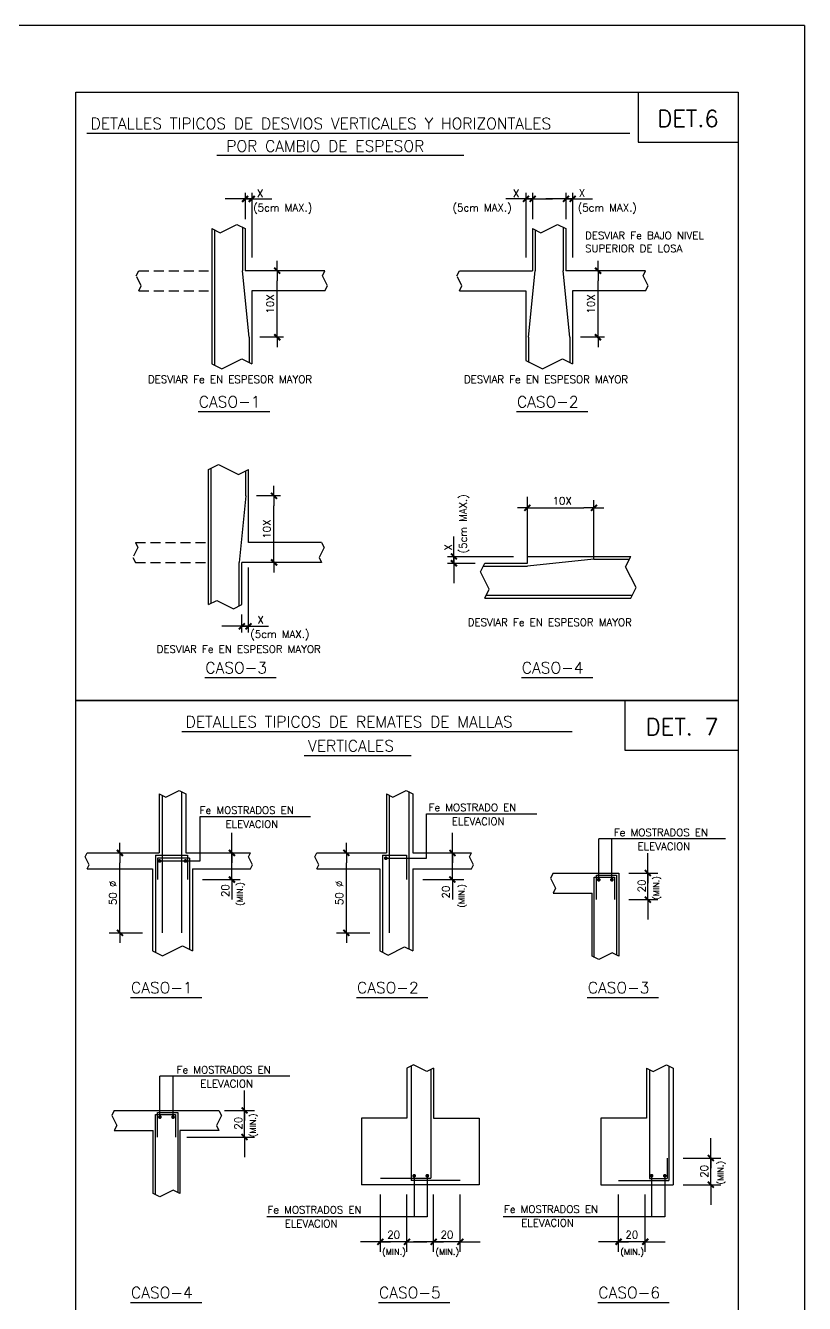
# Model space of a CAD drawing. Extents: x -5074 to 9257, y 66 to 14849.
# Drawn here: x 4518 to 5687, y 2204 to 4123 of the extents above; entities that cross this region are included whole.
import ezdxf
from ezdxf.enums import TextEntityAlignment as Align

# ---------------------------------------------------------------- set-up
doc = ezdxf.new("R2010")
doc.units = 0
doc.header["$LTSCALE"] = 30
doc.header["$MEASUREMENT"] = 0
doc.linetypes.add('DASHED', pattern=[0.75, 0.5, -0.25])
doc.layers.get('0').update_dxf_attribs({"linetype": 'CONTINUOUS'})
for name, color, linetype in [('RLA-CONTORNOS', 3, 'CONTINUOUS'), ('RLA-CORTES', 5, 'CONTINUOUS'), ('RLA-FORMATO', 7, 'CONTINUOUS'), ('RLA-TEXTOS1', 9, 'CONTINUOUS')]:
    doc.layers.add(name, color=color, linetype=linetype)
doc.styles.add('ROMAND', font='romand', dxfattribs={"height": 31.5})
doc.styles.add('ROMANS', font='romans.shx', dxfattribs={"height": 11.25})
doc.dimstyles.new('ING20', dxfattribs={"dimscale": 50, "dimtxt": 0.27, "dimasz": 0.3, "dimexe": 0.3, "dimexo": 1, "dimgap": 0.1, "dimtad": 1, "dimlfac": 0.4, "dimzin": 12, "dimdsep": 46, "dimtxsty": 'ROMANS', "dimblk1": 'TICK1', "dimblk2": 'TICK1', "dimsah": 1, "dimcen": 0.09, "dimse1": 1, "dimse2": 1, "dimclrd": 2, "dimclre": 1, "dimclrt": 3, "dimadec": 0, "dimazin": 0, "dimtfac": 1, "dimtix": 1, "dimtmove": 2, "dimatfit": 3, "dimldrblk": 'TICK1', "dimfxl": 1, "dimtolj": 1, "dimtzin": 12, "dimarcsym": 0})
doc.dimstyles.new('ING25', dxfattribs={"dimscale": 50, "dimtxt": 0.27, "dimasz": 0.3, "dimexe": 0.3, "dimexo": 1, "dimgap": 0.1, "dimtad": 1, "dimdec": 1, "dimlfac": 0.5, "dimzin": 12, "dimdsep": 46, "dimtxsty": 'ROMANS', "dimblk1": 'TICK1', "dimblk2": 'TICK1', "dimsah": 1, "dimcen": 0.09, "dimse1": 1, "dimse2": 1, "dimclrd": 2, "dimclre": 1, "dimclrt": 3, "dimadec": 0, "dimazin": 0, "dimtfac": 1, "dimtdec": 1, "dimtix": 1, "dimtmove": 2, "dimatfit": 3, "dimldrblk": 'TICK1', "dimfxl": 1, "dimtolj": 1, "dimtzin": 12, "dimarcsym": 0})

# ---------------------------------------------------------------- blocks, each defined once
blk = doc.blocks.new('TICK1')
at = {"color": 2}
for points in [[(0, 0), (-1, 0)], [(0, 0), (1, 0)]]:
    blk.add_lwpolyline(points, dxfattribs=at)
at = {"color": 2, "const_width": 0.2}
blk.add_lwpolyline([(-0.3, -0.3), (0.3, 0.3)], dxfattribs=at)
blk = doc.blocks.new('*D54')
at = {"layer": 'RLA-CORTES', "color": 2, "lineweight": -2, "transparency": 16777216}
for p, q in [((5160.7, 3340.8), (5160.7, 3355.8)), ((5160.7, 3315.4), (5160.7, 3325.8)), ((5160.7, 3300.4), (5160.7, 3285.4))]:
    blk.add_line(p, q, dxfattribs=at)
at = {"layer": 'RLA-CORTES', "color": 2, "lineweight": -2, "transparency": 16777216, "xscale": 15, "yscale": 15, "zscale": 15}
for p, rotation in [((5160.7, 3325.8), 270), ((5160.7, 3315.4), 90)]:
    blk.add_blockref('TICK1', p, dxfattribs=dict(at, rotation=rotation))
at = {"layer": 'RLA-CORTES', "color": 3, "transparency": 16777216, "insert": (5152, 3339.3), "char_height": 11.25, "attachment_point": 5, "rotation": 90, "style": 'ROMANS'}
blk.add_mtext('\\A1;X', dxfattribs=at)
blk = doc.blocks.new('*D55')
at = {"layer": 'RLA-CORTES', "color": 2, "lineweight": -2, "transparency": 16777216}
blk.add_line((5285.9, 3398.7), (5355.9, 3398.7), dxfattribs=at)
at = {"layer": 'RLA-CORTES', "color": 2, "lineweight": -2, "transparency": 16777216, "xscale": 15, "yscale": 15, "zscale": 15, "rotation": 180}
blk.add_blockref('TICK1', (5270.9, 3398.7), dxfattribs=at)
at = {"layer": 'RLA-CORTES', "color": 2, "lineweight": -2, "transparency": 16777216, "xscale": 15, "yscale": 15, "zscale": 15}
blk.add_blockref('TICK1', (5370.9, 3398.7), dxfattribs=at)
at = {"layer": 'RLA-CORTES', "color": 3, "transparency": 16777216, "insert": (5323.2, 3409.3), "char_height": 11.25, "attachment_point": 5, "style": 'ROMANS'}
blk.add_mtext('\\A1;10X', dxfattribs=at)
blk = doc.blocks.new('*D56')
at = {"layer": 'RLA-CORTES', "color": 2, "lineweight": -2, "transparency": 16777216}
blk.add_line((4895.4, 3669.9), (4895.4, 3739.9), dxfattribs=at)
at = {"layer": 'RLA-CORTES', "color": 2, "lineweight": -2, "transparency": 16777216, "xscale": 15, "yscale": 15, "zscale": 15}
for p, rotation in [((4895.4, 3754.9), 90), ((4895.4, 3654.9), 270)]:
    blk.add_blockref('TICK1', p, dxfattribs=dict(at, rotation=rotation))
at = {"layer": 'RLA-CORTES', "color": 3, "transparency": 16777216, "insert": (4884.8, 3704.9), "char_height": 11.25, "attachment_point": 5, "rotation": 90, "style": 'ROMANS'}
blk.add_mtext('\\A1;10X', dxfattribs=at)
blk = doc.blocks.new('*D57')
at = {"layer": 'RLA-CORTES', "color": 2, "lineweight": -2, "transparency": 16777216}
for p, q in [((4832.2, 3862.8), (4817.2, 3862.8)), ((4847.2, 3862.8), (4857.2, 3862.8)), ((4872.2, 3862.8), (4887.2, 3862.8))]:
    blk.add_line(p, q, dxfattribs=at)
at = {"layer": 'RLA-CORTES', "color": 2, "lineweight": -2, "transparency": 16777216, "xscale": 15, "yscale": 15, "zscale": 15}
blk.add_blockref('TICK1', (4847.2, 3862.8), dxfattribs=at)
at = {"layer": 'RLA-CORTES', "color": 2, "lineweight": -2, "transparency": 16777216, "xscale": 15, "yscale": 15, "zscale": 15, "rotation": 180}
blk.add_blockref('TICK1', (4857.2, 3862.8), dxfattribs=at)
at = {"layer": 'RLA-CORTES', "color": 3, "transparency": 16777216, "insert": (4869.8, 3871.2), "char_height": 11.25, "attachment_point": 5, "style": 'ROMANS'}
blk.add_mtext('\\A1;X', dxfattribs=at)
blk = doc.blocks.new('*D58')
at = {"layer": 'RLA-CORTES', "color": 2, "lineweight": -2, "transparency": 16777216}
for p, q in [((5313.8, 3862.8), (5298.8, 3862.8)), ((5328.8, 3862.8), (5338.8, 3862.8)), ((5353.8, 3862.8), (5368.8, 3862.8))]:
    blk.add_line(p, q, dxfattribs=at)
at = {"layer": 'RLA-CORTES', "color": 2, "lineweight": -2, "transparency": 16777216, "xscale": 15, "yscale": 15, "zscale": 15}
blk.add_blockref('TICK1', (5328.8, 3862.8), dxfattribs=at)
at = {"layer": 'RLA-CORTES', "color": 2, "lineweight": -2, "transparency": 16777216, "xscale": 15, "yscale": 15, "zscale": 15, "rotation": 180}
blk.add_blockref('TICK1', (5338.8, 3862.8), dxfattribs=at)
at = {"layer": 'RLA-CORTES', "color": 3, "transparency": 16777216, "insert": (5353, 3871.5), "char_height": 11.25, "attachment_point": 5, "style": 'ROMANS'}
blk.add_mtext('\\A1;X', dxfattribs=at)
blk = doc.blocks.new('*D59')
at = {"layer": 'RLA-CORTES', "color": 2, "lineweight": -2, "transparency": 16777216}
blk.add_line((5377, 3669.9), (5377, 3739.9), dxfattribs=at)
at = {"layer": 'RLA-CORTES', "color": 2, "lineweight": -2, "transparency": 16777216, "xscale": 15, "yscale": 15, "zscale": 15}
for p, rotation in [((5377, 3754.9), 90), ((5377, 3654.9), 270)]:
    blk.add_blockref('TICK1', p, dxfattribs=dict(at, rotation=rotation))
at = {"layer": 'RLA-CORTES', "color": 3, "transparency": 16777216, "insert": (5366.4, 3704.9), "char_height": 11.25, "attachment_point": 5, "rotation": 90, "style": 'ROMANS'}
blk.add_mtext('\\A1;10X', dxfattribs=at)
blk = doc.blocks.new('*D60')
at = {"layer": 'RLA-CORTES', "color": 2, "lineweight": -2, "transparency": 16777216}
for p, q in [((5253.8, 3862.8), (5238.8, 3862.8)), ((5278.8, 3862.8), (5268.8, 3862.8)), ((5293.8, 3862.8), (5308.8, 3862.8))]:
    blk.add_line(p, q, dxfattribs=at)
at = {"layer": 'RLA-CORTES', "color": 2, "lineweight": -2, "transparency": 16777216, "xscale": 15, "yscale": 15, "zscale": 15}
blk.add_blockref('TICK1', (5268.8, 3862.8), dxfattribs=at)
at = {"layer": 'RLA-CORTES', "color": 2, "lineweight": -2, "transparency": 16777216, "xscale": 15, "yscale": 15, "zscale": 15, "rotation": 180}
blk.add_blockref('TICK1', (5278.8, 3862.8), dxfattribs=at)
at = {"layer": 'RLA-CORTES', "color": 3, "transparency": 16777216, "insert": (5254.1, 3871.2), "char_height": 11.25, "attachment_point": 5, "style": 'ROMANS'}
blk.add_mtext('\\A1;X', dxfattribs=at)
blk = doc.blocks.new('*D52')
at = {"layer": 'RLA-CORTES', "color": 2, "lineweight": -2, "transparency": 16777216}
for p, q in [((4827.3, 3220.8), (4812.3, 3220.8)), ((4842.3, 3220.8), (4852.3, 3220.8)), ((4867.3, 3220.8), (4882.3, 3220.8))]:
    blk.add_line(p, q, dxfattribs=at)
at = {"layer": 'RLA-CORTES', "color": 2, "lineweight": -2, "transparency": 16777216, "xscale": 15, "yscale": 15, "zscale": 15}
blk.add_blockref('TICK1', (4842.3, 3220.8), dxfattribs=at)
at = {"layer": 'RLA-CORTES', "color": 2, "lineweight": -2, "transparency": 16777216, "xscale": 15, "yscale": 15, "zscale": 15, "rotation": 180}
blk.add_blockref('TICK1', (4852.3, 3220.8), dxfattribs=at)
at = {"layer": 'RLA-CORTES', "color": 3, "transparency": 16777216, "insert": (4870.5, 3230.5), "char_height": 11.25, "attachment_point": 5, "style": 'ROMANS'}
blk.add_mtext('\\A1;X', dxfattribs=at)
blk = doc.blocks.new('*D53')
at = {"layer": 'RLA-CORTES', "color": 2, "lineweight": -2, "transparency": 16777216}
blk.add_line((4890.5, 3331.8), (4890.5, 3401.8), dxfattribs=at)
at = {"layer": 'RLA-CORTES', "color": 2, "lineweight": -2, "transparency": 16777216, "xscale": 15, "yscale": 15, "zscale": 15}
for p, rotation in [((4890.5, 3416.8), 90), ((4890.5, 3316.8), 270)]:
    blk.add_blockref('TICK1', p, dxfattribs=dict(at, rotation=rotation))
at = {"layer": 'RLA-CORTES', "color": 3, "transparency": 16777216, "insert": (4879.9, 3366.8), "char_height": 11.25, "attachment_point": 5, "rotation": 90, "style": 'ROMANS'}
blk.add_mtext('\\A1;10X', dxfattribs=at)
blk = doc.blocks.new('*D66')
at = {"layer": 'RLA-CORTES', "color": 2, "lineweight": -2, "transparency": 16777216}
blk.add_line((4659.2, 2775.4), (4659.2, 2865.4), dxfattribs=at)
at = {"layer": 'RLA-CORTES', "color": 2, "lineweight": -2, "transparency": 16777216, "xscale": 15, "yscale": 15, "zscale": 15}
for p, rotation in [((4659.2, 2880.4), 90), ((4659.2, 2760.4), 270)]:
    blk.add_blockref('TICK1', p, dxfattribs=dict(at, rotation=rotation))
at = {"layer": 'RLA-CORTES', "color": 3, "transparency": 16777216, "insert": (4648.6, 2820.4), "char_height": 11.25, "attachment_point": 5, "rotation": 90, "style": 'ROMANS'}
blk.add_mtext('\\A1;50 %%C', dxfattribs=at)
blk = doc.blocks.new('*D67')
at = {"layer": 'RLA-CORTES', "color": 2, "lineweight": -2, "transparency": 16777216}
blk.add_line((4999.2, 2775.4), (4999.2, 2865.4), dxfattribs=at)
at = {"layer": 'RLA-CORTES', "color": 2, "lineweight": -2, "transparency": 16777216, "xscale": 15, "yscale": 15, "zscale": 15}
for p, rotation in [((4999.2, 2880.4), 90), ((4999.2, 2760.4), 270)]:
    blk.add_blockref('TICK1', p, dxfattribs=dict(at, rotation=rotation))
at = {"layer": 'RLA-CORTES', "color": 3, "transparency": 16777216, "insert": (4988.6, 2820.4), "char_height": 11.25, "attachment_point": 5, "rotation": 90, "style": 'ROMANS'}
blk.add_mtext('\\A1;50 %%C', dxfattribs=at)
blk = doc.blocks.new('*D68')
at = {"layer": 'RLA-CORTES', "color": 2, "lineweight": -2, "transparency": 16777216}
for p, q in [((5158.4, 2895.4), (5158.4, 2910.4)), ((5158.4, 2840.4), (5158.4, 2880.4)), ((5158.4, 2825.4), (5158.4, 2810.4))]:
    blk.add_line(p, q, dxfattribs=at)
at = {"layer": 'RLA-CORTES', "color": 2, "lineweight": -2, "transparency": 16777216, "xscale": 15, "yscale": 15, "zscale": 15}
for p, rotation in [((5158.4, 2880.4), 270), ((5158.4, 2840.4), 90)]:
    blk.add_blockref('TICK1', p, dxfattribs=dict(at, rotation=rotation))
at = {"layer": 'RLA-CORTES', "color": 3, "transparency": 16777216, "insert": (5148.5, 2821.6), "char_height": 11.25, "attachment_point": 5, "rotation": 90, "style": 'ROMANS'}
blk.add_mtext('\\A1;20', dxfattribs=at)
blk = doc.blocks.new('*D69')
at = {"layer": 'RLA-CORTES', "color": 2, "lineweight": -2, "transparency": 16777216}
for p, q in [((4827.3, 2895.4), (4827.3, 2910.4)), ((4827.3, 2840.4), (4827.3, 2880.4)), ((4827.3, 2825.4), (4827.3, 2810.4))]:
    blk.add_line(p, q, dxfattribs=at)
at = {"layer": 'RLA-CORTES', "color": 2, "lineweight": -2, "transparency": 16777216, "xscale": 15, "yscale": 15, "zscale": 15}
for p, rotation in [((4827.3, 2880.4), 270), ((4827.3, 2840.4), 90)]:
    blk.add_blockref('TICK1', p, dxfattribs=dict(at, rotation=rotation))
at = {"layer": 'RLA-CORTES', "color": 3, "transparency": 16777216, "insert": (4817.4, 2823.8), "char_height": 11.25, "attachment_point": 5, "rotation": 90, "style": 'ROMANS'}
blk.add_mtext('\\A1;20', dxfattribs=at)
blk = doc.blocks.new('*D70')
at = {"layer": 'RLA-CORTES', "color": 2, "lineweight": -2, "transparency": 16777216}
for p, q in [((5546.5, 2437.1), (5546.5, 2452.1)), ((5546.5, 2382.1), (5546.5, 2422.1)), ((5546.5, 2367.1), (5546.5, 2352.1))]:
    blk.add_line(p, q, dxfattribs=at)
at = {"layer": 'RLA-CORTES', "color": 2, "lineweight": -2, "transparency": 16777216, "xscale": 15, "yscale": 15, "zscale": 15}
for p, rotation in [((5546.5, 2422.1), 270), ((5546.5, 2382.1), 90)]:
    blk.add_blockref('TICK1', p, dxfattribs=dict(at, rotation=rotation))
at = {"layer": 'RLA-CORTES', "color": 3, "transparency": 16777216, "insert": (5536.5, 2402.1), "char_height": 11.25, "attachment_point": 5, "rotation": 90, "style": 'ROMANS'}
blk.add_mtext('\\A1;20', dxfattribs=at)
blk = doc.blocks.new('*D64')
at = {"layer": 'RLA-CORTES', "color": 2, "lineweight": -2, "transparency": 16777216}
for p, q in [((5115.2, 2296.3), (5100.2, 2296.3)), ((5170.2, 2296.3), (5130.2, 2296.3)), ((5185.2, 2296.3), (5200.2, 2296.3))]:
    blk.add_line(p, q, dxfattribs=at)
at = {"layer": 'RLA-CORTES', "color": 2, "lineweight": -2, "transparency": 16777216, "xscale": 15, "yscale": 15, "zscale": 15}
blk.add_blockref('TICK1', (5130.2, 2296.3), dxfattribs=at)
at = {"layer": 'RLA-CORTES', "color": 2, "lineweight": -2, "transparency": 16777216, "xscale": 15, "yscale": 15, "zscale": 15, "rotation": 180}
blk.add_blockref('TICK1', (5170.2, 2296.3), dxfattribs=at)
at = {"layer": 'RLA-CORTES', "color": 3, "transparency": 16777216, "insert": (5150.2, 2307), "char_height": 11.25, "attachment_point": 5, "style": 'ROMANS'}
blk.add_mtext('\\A1;20', dxfattribs=at)
blk = doc.blocks.new('*D65')
at = {"layer": 'RLA-CORTES', "color": 2, "lineweight": -2, "transparency": 16777216}
for p, q in [((5035.2, 2296.3), (5020.2, 2296.3)), ((5090.2, 2296.3), (5050.2, 2296.3)), ((5105.2, 2296.3), (5120.2, 2296.3))]:
    blk.add_line(p, q, dxfattribs=at)
at = {"layer": 'RLA-CORTES', "color": 2, "lineweight": -2, "transparency": 16777216, "xscale": 15, "yscale": 15, "zscale": 15}
blk.add_blockref('TICK1', (5050.2, 2296.3), dxfattribs=at)
at = {"layer": 'RLA-CORTES', "color": 2, "lineweight": -2, "transparency": 16777216, "xscale": 15, "yscale": 15, "zscale": 15, "rotation": 180}
blk.add_blockref('TICK1', (5090.2, 2296.3), dxfattribs=at)
at = {"layer": 'RLA-CORTES', "color": 3, "transparency": 16777216, "insert": (5070.2, 2307), "char_height": 11.25, "attachment_point": 5, "style": 'ROMANS'}
blk.add_mtext('\\A1;20', dxfattribs=at)
blk = doc.blocks.new('*D61')
at = {"layer": 'RLA-CORTES', "color": 2, "lineweight": -2, "transparency": 16777216}
for p, q in [((5451.9, 2865.2), (5451.9, 2880.2)), ((5451.9, 2810.2), (5451.9, 2850.2)), ((5451.9, 2795.2), (5451.9, 2780.2))]:
    blk.add_line(p, q, dxfattribs=at)
at = {"layer": 'RLA-CORTES', "color": 2, "lineweight": -2, "transparency": 16777216, "xscale": 15, "yscale": 15, "zscale": 15}
for p, rotation in [((5451.9, 2850.2), 270), ((5451.9, 2810.2), 90)]:
    blk.add_blockref('TICK1', p, dxfattribs=dict(at, rotation=rotation))
at = {"layer": 'RLA-CORTES', "color": 3, "transparency": 16777216, "insert": (5442.6, 2830.9), "char_height": 11.25, "attachment_point": 5, "rotation": 90, "style": 'ROMANS'}
blk.add_mtext('\\A1;20', dxfattribs=at)
blk = doc.blocks.new('*D62')
at = {"layer": 'RLA-CORTES', "color": 2, "lineweight": -2, "transparency": 16777216}
for p, q in [((4846.4, 2508.7), (4846.4, 2523.7)), ((4846.4, 2453.7), (4846.4, 2493.7)), ((4846.4, 2438.7), (4846.4, 2423.7))]:
    blk.add_line(p, q, dxfattribs=at)
at = {"layer": 'RLA-CORTES', "color": 2, "lineweight": -2, "transparency": 16777216, "xscale": 15, "yscale": 15, "zscale": 15}
for p, rotation in [((4846.4, 2493.7), 270), ((4846.4, 2453.7), 90)]:
    blk.add_blockref('TICK1', p, dxfattribs=dict(at, rotation=rotation))
at = {"layer": 'RLA-CORTES', "color": 3, "transparency": 16777216, "insert": (4837, 2474.4), "char_height": 11.25, "attachment_point": 5, "rotation": 90, "style": 'ROMANS'}
blk.add_mtext('\\A1;20', dxfattribs=at)
blk = doc.blocks.new('*D63')
at = {"layer": 'RLA-CORTES', "color": 2, "lineweight": -2, "transparency": 16777216}
for p, q in [((5392.8, 2296.3), (5377.8, 2296.3)), ((5447.8, 2296.3), (5407.8, 2296.3)), ((5462.8, 2296.3), (5477.8, 2296.3))]:
    blk.add_line(p, q, dxfattribs=at)
at = {"layer": 'RLA-CORTES', "color": 2, "lineweight": -2, "transparency": 16777216, "xscale": 15, "yscale": 15, "zscale": 15}
blk.add_blockref('TICK1', (5407.8, 2296.3), dxfattribs=at)
at = {"layer": 'RLA-CORTES', "color": 2, "lineweight": -2, "transparency": 16777216, "xscale": 15, "yscale": 15, "zscale": 15, "rotation": 180}
blk.add_blockref('TICK1', (5447.8, 2296.3), dxfattribs=at)
at = {"layer": 'RLA-CORTES', "color": 3, "transparency": 16777216, "insert": (5427.8, 2307), "char_height": 11.25, "attachment_point": 5, "style": 'ROMANS'}
blk.add_mtext('\\A1;20', dxfattribs=at)

msp = doc.modelspace()

# ---------------------------------------------------------------- linework, layer by layer
at = {"layer": 'RLA-CONTORNOS', "color": 2}
for points in [[(5309.547, 2850.217), (5305.797, 2842.717), (5313.297, 2827.717), (5309.547, 2820.217)], [(4650.679, 2493.712), (4646.929, 2486.212), (4654.429, 2471.212), (4650.679, 2463.712)], [(4807.736, 2493.712), (4811.486, 2486.212), (4803.986, 2471.212), (4807.736, 2463.712)]]:
    msp.add_lwpolyline(points, dxfattribs=at)
at = {"layer": 'RLA-CORTES', "color": 2}
for p, q in [((4592.888, 4023.103), (5587.446, 4023.103)), ((4592.888, 2827.488), (4592.888, 4023.103)), ((5437.446, 4023.103), (5437.446, 3948.103)), ((5587.446, 4023.103), (5587.446, 2827.488)), ((5437.446, 3948.103), (5587.446, 3948.103)), ((4809.681, 3811.967), (4834.681, 3824.467)), ((4834.681, 3824.467), (4847.181, 3818.217)), ((4843.181, 3820.217), (4843.181, 3754.873)), ((5291.255, 3811.967), (5316.255, 3824.467)), ((5316.255, 3824.467), (5328.755, 3818.217)), ((5324.755, 3820.217), (5324.755, 3754.873)), ((4797.181, 3818.217), (4809.681, 3811.967)), ((4801.181, 3816.217), (4801.181, 3613.202)), ((5278.755, 3818.217), (5291.255, 3811.967)), ((5282.755, 3816.217), (5282.755, 3754.873)), ((4853.181, 3654.873), (4843.181, 3754.873)), ((4963.169, 3747.373), (4966.919, 3754.873)), ((4970.669, 3732.373), (4963.169, 3747.373)), ((5272.755, 3654.873), (5282.755, 3754.873)), ((5334.755, 3654.873), (5324.755, 3754.873)), ((5444.743, 3747.373), (5448.493, 3754.873)), ((5452.243, 3732.373), (5444.743, 3747.373)), ((4966.919, 3724.873), (4970.669, 3732.373)), ((5448.493, 3724.873), (5452.243, 3732.373)), ((4853.181, 3654.873), (4853.181, 3617.202)), ((5272.755, 3654.873), (5272.755, 3617.202)), ((5334.755, 3654.873), (5334.755, 3617.202)), ((4797.181, 3615.202), (4812.181, 3607.702)), ((4812.181, 3607.702), (4842.181, 3622.702)), ((4842.181, 3622.702), (4857.181, 3615.202)), ((5268.755, 3620.202), (5293.755, 3607.702)), ((5293.755, 3607.702), (5323.755, 3622.702)), ((5323.755, 3622.702), (5338.755, 3615.202)), ((4792.271, 3456.495), (4807.271, 3463.995)), ((4796.271, 3255.479), (4796.271, 3458.495)), ((4807.271, 3463.995), (4837.271, 3448.995)), ((4837.271, 3448.995), (4852.271, 3456.495)), ((4848.271, 3416.824), (4848.271, 3454.495)), ((4848.271, 3416.824), (4838.271, 3316.824)), ((4962.009, 3346.824), (4965.759, 3339.324)), ((4965.759, 3339.324), (4958.259, 3324.324)), ((4958.259, 3324.324), (4962.009, 3316.824)), ((5370.888, 3321.635), (5270.921, 3311.218)), ((5370.888, 3321.635), (5424.203, 3321.635)), ((5418.474, 3310.177), (5426.286, 3325.802)), ((4838.271, 3251.479), (4838.271, 3316.824)), ((5200.662, 3302.364), (5207.172, 3315.385)), ((5213.683, 3276.323), (5200.662, 3302.364)), ((5205.089, 3311.218), (5270.921, 3311.218)), ((5434.099, 3278.927), (5418.474, 3310.177)), ((5207.172, 3263.302), (5213.683, 3276.323)), ((5209.256, 3267.468), (5428.37, 3267.468)), ((5426.286, 3263.302), (5434.099, 3278.927)), ((4792.271, 3253.479), (4804.771, 3259.729)), ((4804.771, 3259.729), (4829.771, 3247.229)), ((4829.771, 3247.229), (4842.271, 3253.479)), ((5587.446, 3109.547), (4592.888, 3109.547)), ((4592.888, 3109.547), (5587.446, 3109.547)), ((4592.888, 2162.507), (4592.888, 3109.547)), ((5417.446, 3109.547), (5417.446, 3034.547)), ((5587.446, 3109.547), (5587.446, 2162.507)), ((5417.446, 3034.547), (5587.446, 3034.547)), ((4718.029, 2969.293), (4728.028, 2964.293)), ((4722.428, 2967.093), (4722.428, 2760.381)), ((4728.028, 2964.293), (4748.028, 2974.293)), ((4748.028, 2974.293), (4758.028, 2969.293)), ((4751.628, 2972.493), (4751.628, 2760.381)), ((5059.198, 2969.293), (5069.198, 2964.293)), ((5063.598, 2967.093), (5063.598, 2760.381)), ((5069.198, 2964.293), (5089.198, 2974.293)), ((5089.198, 2974.293), (5099.198, 2969.293)), ((5092.798, 2972.493), (5092.798, 2736.341)), ((4607, 2874.38), (4609.999, 2880.38)), ((4852.433, 2874.38), (4855.433, 2880.38)), ((4951.633, 2874.38), (4954.633, 2880.38)), ((5184.001, 2874.38), (5187.001, 2880.38)), ((4612.999, 2862.38), (4607, 2874.38)), ((4609.999, 2856.38), (4612.999, 2862.38)), ((4712.429, 2877.18), (4712.429, 2730.941)), ((4712.429, 2877.18), (4760.428, 2877.18)), ((4763.628, 2872.78), (4715.629, 2872.78)), ((4715.629, 2872.78), (4715.629, 2840.381)), ((4760.428, 2877.18), (4760.428, 2840.381)), ((4763.628, 2872.78), (4763.628, 2735.341)), ((4858.433, 2862.38), (4852.433, 2874.38)), ((4855.433, 2856.38), (4858.433, 2862.38)), ((4957.633, 2862.38), (4951.633, 2874.38)), ((4954.633, 2856.38), (4957.633, 2862.38)), ((5053.598, 2877.18), (5089.598, 2877.18)), ((5053.598, 2877.18), (5053.598, 2730.941)), ((5089.598, 2877.18), (5089.598, 2840.381)), ((5190.001, 2862.38), (5184.001, 2874.38)), ((5187.001, 2856.38), (5190.001, 2862.38)), ((5371.276, 2843.817), (5401.675, 2843.817)), ((5371.276, 2723.565), (5371.276, 2843.817)), ((5374.476, 2847.017), (5404.875, 2847.017)), ((5374.476, 2810.217), (5374.476, 2847.017)), ((5401.675, 2843.817), (5401.675, 2810.217)), ((5404.875, 2847.017), (5404.875, 2726.765)), ((4708.029, 2733.141), (4723.028, 2725.641)), ((4723.028, 2725.641), (4753.028, 2740.641)), ((4753.028, 2740.641), (4768.028, 2733.141)), ((5049.198, 2733.141), (5061.698, 2726.891)), ((5061.698, 2726.891), (5086.698, 2739.391)), ((5086.698, 2739.391), (5099.198, 2733.141)), ((5398.075, 2730.165), (5378.075, 2720.165)), ((5408.075, 2725.165), (5398.075, 2730.165)), ((5378.075, 2720.165), (5368.076, 2725.165)), ((5100.214, 2562.343), (5090.214, 2557.343)), ((5096.614, 2560.543), (5096.614, 2388.533)), ((5120.214, 2552.343), (5100.214, 2562.343)), ((5130.213, 2557.343), (5120.214, 2552.343)), ((5125.814, 2555.143), (5125.814, 2391.98)), ((5449.824, 2557.343), (5459.824, 2552.343)), ((5454.224, 2555.143), (5454.224, 2391.581)), ((5459.824, 2552.343), (5479.824, 2562.343)), ((5479.824, 2562.343), (5489.824, 2557.343)), ((5483.424, 2560.543), (5483.424, 2388.533)), ((4712.408, 2487.312), (4742.808, 2487.312)), ((4712.408, 2367.059), (4712.408, 2487.312)), ((4715.608, 2490.512), (4746.008, 2490.512)), ((4715.608, 2453.712), (4715.608, 2490.512)), ((4742.808, 2487.312), (4742.808, 2453.712)), ((4746.008, 2490.512), (4746.008, 2370.259)), ((5480.848, 2422.132), (5480.848, 2391.581)), ((5050.214, 2391.98), (5125.814, 2391.98)), ((5170.213, 2388.533), (5096.614, 2388.533)), ((5407.825, 2388.533), (5483.424, 2388.533)), ((5454.224, 2391.581), (5480.848, 2391.581)), ((4719.208, 2363.659), (4709.208, 2368.659)), ((4739.208, 2373.659), (4719.208, 2363.659)), ((4749.207, 2368.659), (4739.208, 2373.659))]:
    msp.add_line(p, q, dxfattribs=at)
at = {"layer": 'RLA-CORTES', "color": 1}
for p, q in [((4847.181, 3872.046), (4847.181, 3832.11)), ((4857.181, 3872.046), (4857.181, 3774.653)), ((5268.755, 3872.046), (5268.755, 3774.653)), ((5278.755, 3872.046), (5278.755, 3832.11)), ((5328.755, 3872.046), (5328.755, 3832.11)), ((5338.755, 3872.046), (5338.755, 3774.653)), ((4905.019, 3654.873), (4869.294, 3654.873)), ((5386.593, 3654.873), (5350.868, 3654.873)), ((4900.109, 3416.824), (4864.384, 3416.824)), ((5270.921, 3323.15), (5270.921, 3415.205)), ((5370.888, 3321.635), (5370.888, 3410.004)), ((5151.1, 3325.802), (5250.317, 3325.802)), ((4852.271, 3211.623), (4852.271, 3309.016)), ((5151.1, 3315.385), (5192.7, 3315.385)), ((4842.271, 3211.623), (4842.271, 3238.479)), ((5119.386, 2939.078), (5285.121, 2939.078)), ((5119.386, 2872.457), (5119.386, 2939.078)), ((4779.692, 2934.965), (4945.427, 2934.965)), ((4779.692, 2868.344), (4779.692, 2934.965)), ((5378.143, 2840.135), (5378.143, 2901.587)), ((5568.458, 2901.587), (5378.143, 2901.587)), ((5397.859, 2840.135), (5397.859, 2901.587)), ((4718.774, 2868.344), (4779.692, 2868.344)), ((5058.468, 2872.457), (5119.386, 2872.457)), ((5423.075, 2850.217), (5466.948, 2850.217)), ((4783.028, 2840.381), (4839.605, 2840.381)), ((5114.198, 2840.381), (5175.573, 2840.381)), ((5423.075, 2810.217), (5466.948, 2810.217)), ((4643.029, 2760.381), (4693.029, 2760.381)), ((4984.198, 2760.381), (5034.198, 2760.381)), ((4719.275, 2483.629), (4719.275, 2545.081)), ((4914.097, 2545.081), (4719.275, 2545.081)), ((4738.991, 2483.629), (4738.991, 2545.081)), ((4816.405, 2493.712), (4861.423, 2493.712)), ((4759.478, 2453.712), (4861.423, 2453.712)), ((5504.824, 2422.132), (5561.497, 2422.132)), ((5100.999, 2395.468), (5100.999, 2334.016)), ((5120.716, 2395.468), (5120.716, 2334.016)), ((5457.468, 2395.468), (5457.468, 2334.016)), ((5477.28, 2395.468), (5477.28, 2334.016)), ((5504.824, 2382.133), (5561.497, 2382.133)), ((5050.214, 2281.323), (5050.214, 2367.133)), ((5090.214, 2281.323), (5090.214, 2367.133)), ((5130.213, 2281.323), (5130.213, 2367.133)), ((5170.213, 2281.323), (5170.213, 2367.133)), ((5407.825, 2281.323), (5407.825, 2367.133)), ((5447.824, 2281.323), (5447.824, 2367.133)), ((5120.716, 2334.016), (4879.611, 2334.016)), ((5477.28, 2334.016), (5234.646, 2334.016))]:
    msp.add_line(p, q, dxfattribs=at)
at = {"layer": 'RLA-CORTES'}
for p, q in [((4797.181, 3818.217), (4797.181, 3615.202)), ((4847.181, 3818.217), (4847.181, 3754.873)), ((5278.755, 3818.217), (5278.755, 3754.873)), ((5328.755, 3818.217), (5328.755, 3754.873)), ((4966.919, 3754.873), (4847.181, 3754.873)), ((5169.018, 3754.873), (5278.755, 3754.873)), ((5448.493, 3754.873), (5328.755, 3754.873)), ((4966.919, 3724.873), (4857.181, 3724.873)), ((4857.181, 3724.873), (4857.181, 3615.202)), ((5169.018, 3724.873), (5268.755, 3724.873)), ((5268.755, 3724.873), (5268.755, 3620.202)), ((5338.755, 3724.873), (5338.755, 3615.202)), ((5448.493, 3724.873), (5338.755, 3724.873)), ((4792.271, 3253.479), (4792.271, 3456.495)), ((4852.271, 3346.824), (4852.271, 3456.495)), ((4962.009, 3346.824), (4852.271, 3346.824)), ((5270.921, 3325.802), (5426.286, 3325.802)), ((5270.921, 3315.385), (5270.921, 3325.802)), ((4962.009, 3316.824), (4842.271, 3316.824)), ((4842.271, 3253.479), (4842.271, 3316.824)), ((5207.172, 3315.385), (5270.921, 3315.385)), ((5207.172, 3263.302), (5426.286, 3263.302)), ((4718.029, 2969.293), (4718.029, 2880.38)), ((4758.028, 2969.293), (4758.028, 2880.38)), ((5059.198, 2969.293), (5059.198, 2880.38)), ((5099.198, 2969.293), (5099.198, 2880.38)), ((4609.999, 2880.38), (4718.029, 2880.38)), ((4758.028, 2880.38), (4855.433, 2880.38)), ((4954.633, 2880.38), (5059.198, 2880.38)), ((5099.198, 2880.38), (5187.001, 2880.38)), ((4609.999, 2856.38), (4708.029, 2856.38)), ((4708.029, 2856.38), (4708.029, 2733.141)), ((4768.028, 2856.38), (4768.028, 2733.141)), ((4768.028, 2856.38), (4855.433, 2856.38)), ((4954.633, 2856.38), (5049.198, 2856.38)), ((5049.198, 2856.38), (5049.198, 2733.141)), ((5099.198, 2856.38), (5099.198, 2733.141)), ((5099.198, 2856.38), (5187.001, 2856.38)), ((5309.547, 2850.217), (5408.075, 2850.217)), ((5408.075, 2850.217), (5408.075, 2725.165)), ((5309.547, 2820.217), (5368.076, 2820.217)), ((5368.076, 2725.165), (5368.076, 2820.217)), ((5090.214, 2557.343), (5090.214, 2482.121)), ((5130.213, 2557.343), (5130.213, 2482.121)), ((5449.824, 2557.343), (5449.824, 2482.121)), ((5489.824, 2557.343), (5489.824, 2382.133)), ((4650.679, 2493.712), (4807.736, 2493.712)), ((5090.214, 2482.121), (5021.802, 2482.121)), ((5021.802, 2482.121), (5021.802, 2382.133)), ((5130.213, 2482.121), (5198.626, 2482.121)), ((5198.626, 2482.121), (5198.626, 2382.133)), ((5449.824, 2482.121), (5381.412, 2482.121)), ((5381.412, 2482.121), (5381.412, 2382.133)), ((4650.679, 2463.712), (4709.208, 2463.712)), ((4709.208, 2368.659), (4709.208, 2463.712)), ((4749.207, 2463.712), (4749.207, 2368.659)), ((4807.736, 2463.712), (4749.207, 2463.712)), ((5198.626, 2382.133), (5021.802, 2382.133)), ((5381.412, 2382.133), (5489.824, 2382.133))]:
    msp.add_line(p, q, dxfattribs=at)
at = {"layer": 'RLA-CORTES', "color": 2, "linetype": 'DASHED'}
for p, q in [((4683.693, 3747.373), (4687.443, 3754.873)), ((4691.193, 3732.373), (4683.693, 3747.373)), ((4687.443, 3754.873), (4797.181, 3754.873)), ((5165.268, 3747.373), (5169.018, 3754.873)), ((5172.768, 3732.373), (5165.268, 3747.373)), ((4687.443, 3724.873), (4691.193, 3732.373)), ((4687.443, 3724.873), (4797.181, 3724.873)), ((5169.018, 3724.873), (5172.768, 3732.373)), ((4682.533, 3346.824), (4686.283, 3339.324)), ((4682.533, 3346.824), (4792.271, 3346.824)), ((4686.283, 3339.324), (4678.783, 3324.324)), ((4678.783, 3324.324), (4682.533, 3316.824)), ((4682.533, 3316.824), (4792.271, 3316.824))]:
    msp.add_line(p, q, dxfattribs=at)
at = {"layer": 'RLA-CORTES', "color": 3}
for p, q in [((4776.909, 3543.317), (4884.048, 3543.317)), ((5254.57, 3543.317), (5361.709, 3543.317)), ((4786.78, 3143.964), (4893.918, 3143.964)), ((5261.889, 3143.964), (5369.027, 3143.964)), ((4675.201, 2663.413), (4782.34, 2663.413)), ((5014.435, 2663.413), (5121.574, 2663.413)), ((5360.917, 2663.413), (5468.056, 2663.413)), ((4675.201, 2205.362), (4782.34, 2205.362)), ((5047.522, 2205.362), (5154.661, 2205.362)), ((5376.796, 2205.362), (5483.934, 2205.362))]:
    msp.add_line(p, q, dxfattribs=at)
at = {"layer": 'RLA-CORTES', "color": 2, "const_width": 2.8}
for points in [[(4717.374, 2868.344, 1), (4720.174, 2868.344, 1)], [(4756.195, 2868.344, 1), (4758.995, 2868.344, 1)], [(5057.068, 2872.457, 1), (5059.868, 2872.457, 1)], [(5378.143, 2838.735, 1), (5378.143, 2841.535, 1)], [(5397.859, 2838.735, 1), (5397.859, 2841.535, 1)], [(4719.275, 2482.23, 1), (4719.275, 2485.029, 1)], [(4738.991, 2482.23, 1), (4738.991, 2485.029, 1)], [(5100.999, 2396.868, -1), (5100.999, 2394.068, -1)], [(5120.716, 2396.868, -1), (5120.716, 2394.068, -1)], [(5457.468, 2396.868, -1), (5457.468, 2394.068, -1)], [(5477.28, 2396.868, -1), (5477.28, 2394.068, -1)]]:
    msp.add_lwpolyline(points, format="xyb", close=True, dxfattribs=at)
at = {"layer": 'RLA-FORMATO', "color": 6, "linetype": 'Continuous'}
for q in [(-58.1, 4123.098), (5686.9, 68.098)]:
    msp.add_line((5686.9, 4123.098), q, dxfattribs=at)
at = {"layer": 'RLA-TEXTOS1', "color": 3}
for p, q in [((4609.427, 3961.287), (5424.579, 3961.287)), ((4804.788, 3928.587), (5175.61, 3928.587)), ((4751.989, 3062.748), (5338.155, 3062.748)), ((4935.828, 3026.58), (5096.299, 3026.58))]:
    msp.add_line(p, q, dxfattribs=at)

# ---------------------------------------------------------------- texts
at = {"layer": 'RLA-CORTES', "color": 5, "style": 'ROMANS'}
for s, p in [('DET.6', (5512.152, 3970.86)), ('DET. 7', (5503.327, 3057.304))]:
    msp.add_text(s, height=25, dxfattribs=at).set_placement(p, align=Align.CENTER)
at = {"layer": 'RLA-CORTES', "color": 9, "style": 'ROMANS'}
for s, p in [('(5cm MAX.) ', (4859.268, 3843.989)), ('(5cm MAX.) ', (5158.62, 3843.989)), ('(5cm MAX.) ', (5346.576, 3843.989)), ('DESVIAR Fe BAJO NIVEL', (5357.547, 3802.221)), ('SUPERIOR DE LOSA', (5357.547, 3782.704)), ('DESVIAR Fe EN ESPESOR MAYOR', (4701.323, 3586.165)), ('DESVIAR Fe EN ESPESOR MAYOR', (5175.744, 3586.112)), ('DESVIAR Fe EN ESPESOR MAYOR', (5181.377, 3221.157)), ('(5cm MAX.) ', (4855.031, 3203.433)), ('DESVIAR Fe EN ESPESOR MAYOR', (4714.382, 3180.834)), ('Fe MOSTRADOS EN', (4778.996, 2938.921)), ('Fe MOSTRADO EN', (5122.659, 2943.033)), ('ELEVACION', (4817.893, 2918.068)), ('ELEVACION', (5157.587, 2922.18)), ('Fe MOSTRADOS EN', (5400.859, 2905.542)), ('ELEVACION', (5436.426, 2884.689)), ('Fe MOSTRADOS EN', (4744.396, 2549.037)), ('ELEVACION', (4779.963, 2528.184)), ('Fe MOSTRADOS EN', (4880.769, 2338.754)), ('Fe MOSTRADOS EN', (5235.804, 2339.632)), ('ELEVACION', (4906.744, 2318.02)), ('ELEVACION', (5261.779, 2319.054))]:
    msp.add_text(s, height=11.25, dxfattribs=at).set_placement(p)
at = {"layer": 'RLA-CORTES', "color": 3}
for s, height, style, p in [('CASO-1', 17, 'ROMAND', (4777.621, 3549.451)), ('CASO-2', 17, 'ROMAND', (5255.282, 3549.451)), ('CASO-3', 17, 'ROMAND', (4787.491, 3150.097)), ('CASO-4', 17, 'ROMAND', (5262.6, 3150.097)), ('CASO-1', 17, 'ROMAND', (4675.913, 2669.547)), ('CASO-2', 17, 'ROMAND', (5015.147, 2669.547)), ('CASO-3', 17, 'ROMAND', (5361.629, 2669.547)), ('(MIN.)', 8.9999, 'ROMANS', (5052.945, 2276.941)), ('(MIN.)', 8.9999, 'ROMANS', (5132.944, 2276.941)), ('(MIN.)', 8.9999, 'ROMANS', (5410.555, 2276.941)), ('CASO-4', 17, 'ROMAND', (4675.913, 2211.496)), ('CASO-5', 17, 'ROMAND', (5048.234, 2211.496)), ('CASO-6', 17, 'ROMAND', (5377.507, 2211.496))]:
    msp.add_text(s, height=height, dxfattribs=dict(at, style=style)).set_placement(p)
at = {"layer": 'RLA-CORTES', "color": 9, "style": 'ROMANS'}
msp.add_text('(5cm MAX.) ', height=11.25, rotation=90, dxfattribs=at).set_placement((5179.975, 3330.377))
at = {"layer": 'RLA-CORTES', "color": 3, "style": 'ROMANS'}
for p in [(5468.833, 2810.105), (4843.758, 2800.995), (5176.663, 2798.18), (4863.308, 2453.6), (5565.464, 2382.352)]:
    msp.add_text('(MIN.)', height=8.9999, rotation=90, dxfattribs=at).set_placement(p)
at = {"layer": 'RLA-TEXTOS1', "color": 3, "style": 'ROMAND'}
for s, p in [('DETALLES TIPICOS DE DESVIOS VERTICALES Y HORIZONTALES', (4615.265, 3967.42)), ('POR CAMBIO DE ESPESOR', (4818.883, 3933.519)), ('DETALLES TIPICOS DE REMATES DE MALLAS', (4757.827, 3068.882)), ('VERTICALES', (4941.666, 3032.714))]:
    msp.add_text(s, height=17, dxfattribs=at).set_placement(p)

# ---------------------------------------------------------------- dimensions: what is measured, and where the dimension line sits
at = {"layer": 'RLA-CORTES', "color": 2}
for base, p1, p2, text, picture, middle in [((4857.181, 3862.821), (4847.181, 3754.873), (4857.181, 3724.873), 'X', '*D57', (4869.84, 3871.176)), ((5338.755, 3862.821), (5328.755, 3862.821), (5338.755, 3862.821), 'X', '*D58', (5352.997, 3871.51)), ((5370.888, 3398.655), (5270.921, 3399.69), (5370.888, 3401.824), '10X', '*D55', (5323.176, 3409.28)), ((4852.271, 3220.848), (4842.271, 3220.848), (4852.271, 3220.848), 'X', '*D52', (4870.51, 3230.485))]:
    dim = msp.add_linear_dim(base=base, p1=p1, p2=p2, text=text, dimstyle='ING25', dxfattribs=at)
    dim.commit()
    dim.dimension.update_dxf_attribs({"geometry": picture, "text_midpoint": middle, "dimtype": 160})
for base, p1, p2, angle, text, dimstyle, picture, middle in [((5268.755, 3862.821), (5278.755, 3862.821), (5268.755, 3862.821), 180, 'X', 'ING25', '*D60', (5254.126, 3871.176)), ((5160.71, 3325.802), (5270.921, 3315.385), (5302.171, 3325.802), 90, 'X', 'ING25', '*D54', (5152.007, 3339.297)), ((4827.324, 2880.38), (4825.931, 2840.381), (4825.931, 2880.38), 90, '20', 'ING20', '*D69', (4817.409, 2823.839)), ((5158.391, 2880.38), (5156.997, 2840.381), (5156.997, 2880.38), 90, '20', 'ING20', '*D68', (5148.475, 2821.631)), ((5451.948, 2850.217), (5457.518, 2810.217), (5457.518, 2850.217), 90, '20', 'ING20', '*D61', (5442.551, 2830.932)), ((4846.423, 2493.712), (4851.993, 2453.712), (4851.993, 2493.712), 90, '20', 'ING20', '*D62', (4837.026, 2474.427)), ((5546.497, 2422.132), (5545.104, 2382.133), (5545.104, 2422.132), 90, '20', 'ING20', '*D70', (5536.466, 2402.133)), ((5050.214, 2296.323), (5090.214, 2290.753), (5050.214, 2290.753), 180, '20', 'ING20', '*D65', (5070.214, 2306.983)), ((5130.213, 2296.323), (5170.213, 2290.753), (5130.213, 2290.753), 180, '20', 'ING20', '*D64', (5150.213, 2306.983)), ((5407.825, 2296.323), (5447.824, 2290.753), (5407.825, 2290.753), 180, '20', 'ING20', '*D63', (5427.825, 2306.983))]:
    dim = msp.add_linear_dim(base=base, p1=p1, p2=p2, angle=angle, text=text, dimstyle=dimstyle, dxfattribs=at)
    dim.commit()
    dim.dimension.update_dxf_attribs({"geometry": picture, "text_midpoint": middle, "dimtype": 160})
for base, p1, p2, text, dimstyle, picture, middle in [((4895.439, 3754.873), (4905.019, 3654.873), (4847.181, 3754.873), '10X', 'ING25', '*D56', (4884.814, 3704.873)), ((5377.013, 3754.873), (5377.013, 3654.873), (5377.013, 3754.873), '10X', 'ING25', '*D59', (5366.388, 3704.873)), ((4890.529, 3416.824), (4890.529, 3316.824), (4890.529, 3416.824), '10X', 'ING25', '*D53', (4879.904, 3366.824)), ((4659.23, 2880.38), (4650.07, 2760.381), (4650.07, 2880.38), '50 %%C', 'ING20', '*D66', (4648.605, 2820.381)), ((4999.198, 2880.38), (4990.038, 2760.381), (4990.038, 2880.38), '50 %%C', 'ING20', '*D67', (4988.573, 2820.381))]:
    dim = msp.add_linear_dim(base=base, p1=p1, p2=p2, angle=90, text=text, dimstyle=dimstyle, dxfattribs=at)
    dim.commit()
    dim.dimension.update_dxf_attribs({"geometry": picture, "text_midpoint": middle})

doc.saveas('drawing.dxf')
